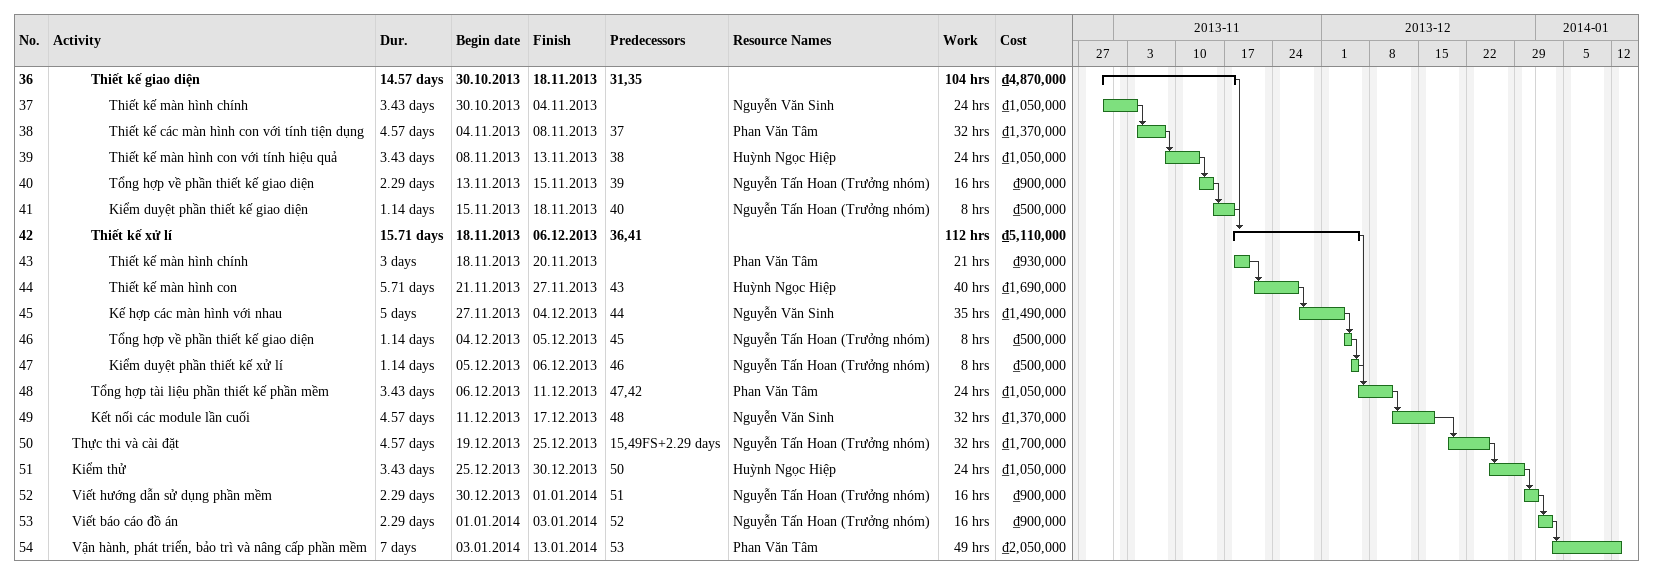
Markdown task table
| ID | Level | Task | Duration | Start | Finish | Predecessors | Resources | Work (h) | Cost (₫) |
|---|---|---|---|---|---|---|---|---|---|
| 36 | 3 | **Thiết kế giao diện** | 14.57d | 2013-10-30 | 2013-11-18 | 31, 35 |  | 104 | 4870000 |
| 37 | 4 | Thiết kế màn hình chính | 3.43d | 2013-10-30 | 2013-11-04 |  | Nguyễn Văn Sinh | 24 | 1050000 |
| 38 | 4 | Thiết kế các màn hình con với tính tiện dụng | 4.57d | 2013-11-04 | 2013-11-08 | 37 | Phan Văn Tâm | 32 | 1370000 |
| 39 | 4 | Thiết kế màn hình con với tính hiệu quả | 3.43d | 2013-11-08 | 2013-11-13 | 38 | Huỳnh Ngọc Hiệp | 24 | 1050000 |
| 40 | 4 | Tổng hợp về phần thiết kế giao diện | 2.29d | 2013-11-13 | 2013-11-15 | 39 | Nguyễn Tấn Hoan (Trưởng nhóm) | 16 | 900000 |
| 41 | 4 | Kiểm duyệt phần thiết kế giao diện | 1.14d | 2013-11-15 | 2013-11-18 | 40 | Nguyễn Tấn Hoan (Trưởng nhóm) | 8 | 500000 |
| 42 | 3 | **Thiết kế xử lí** | 15.71d | 2013-11-18 | 2013-12-06 | 36, 41 |  | 112 | 5110000 |
| 43 | 4 | Thiết kế màn hình chính | 3d | 2013-11-18 | 2013-11-20 |  | Phan Văn Tâm | 21 | 930000 |
| 44 | 4 | Thiết kế màn hình con | 5.71d | 2013-11-21 | 2013-11-27 | 43 | Huỳnh Ngọc Hiệp | 40 | 1690000 |
| 45 | 4 | Kế hợp các màn hình với nhau | 5d | 2013-11-27 | 2013-12-04 | 44 | Nguyễn Văn Sinh | 35 | 1490000 |
| 46 | 4 | Tổng hợp về phần thiết kế giao diện | 1.14d | 2013-12-04 | 2013-12-05 | 45 | Nguyễn Tấn Hoan (Trưởng nhóm) | 8 | 500000 |
| 47 | 4 | Kiểm duyệt phần thiết kế xử lí | 1.14d | 2013-12-05 | 2013-12-06 | 46 | Nguyễn Tấn Hoan (Trưởng nhóm) | 8 | 500000 |
| 48 | 3 | Tổng hợp tài liệu phần thiết kế phần mềm | 3.43d | 2013-12-06 | 2013-12-11 | 47, 42 | Phan Văn Tâm | 24 | 1050000 |
| 49 | 3 | Kết nối các module lần cuối | 4.57d | 2013-12-11 | 2013-12-17 | 48 | Nguyễn Văn Sinh | 32 | 1370000 |
| 50 | 2 | Thực thi và cài đặt | 4.57d | 2013-12-19 | 2013-12-25 | 15, 49FS+2.29d | Nguyễn Tấn Hoan (Trưởng nhóm) | 32 | 1700000 |
| 51 | 2 | Kiểm thử | 3.43d | 2013-12-25 | 2013-12-30 | 50 | Huỳnh Ngọc Hiệp | 24 | 1050000 |
| 52 | 2 | Viết hướng dẫn sử dụng phần mềm | 2.29d | 2013-12-30 | 2014-01-01 | 51 | Nguyễn Tấn Hoan (Trưởng nhóm) | 16 | 900000 |
| 53 | 2 | Viết báo cáo đồ án | 2.29d | 2014-01-01 | 2014-01-03 | 52 | Nguyễn Tấn Hoan (Trưởng nhóm) | 16 | 900000 |
| 54 | 2 | Vận hành, phát triển, bảo trì và nâng cấp phần mềm | 7d | 2014-01-03 | 2014-01-13 | 53 | Phan Văn Tâm | 49 | 2050000 |
